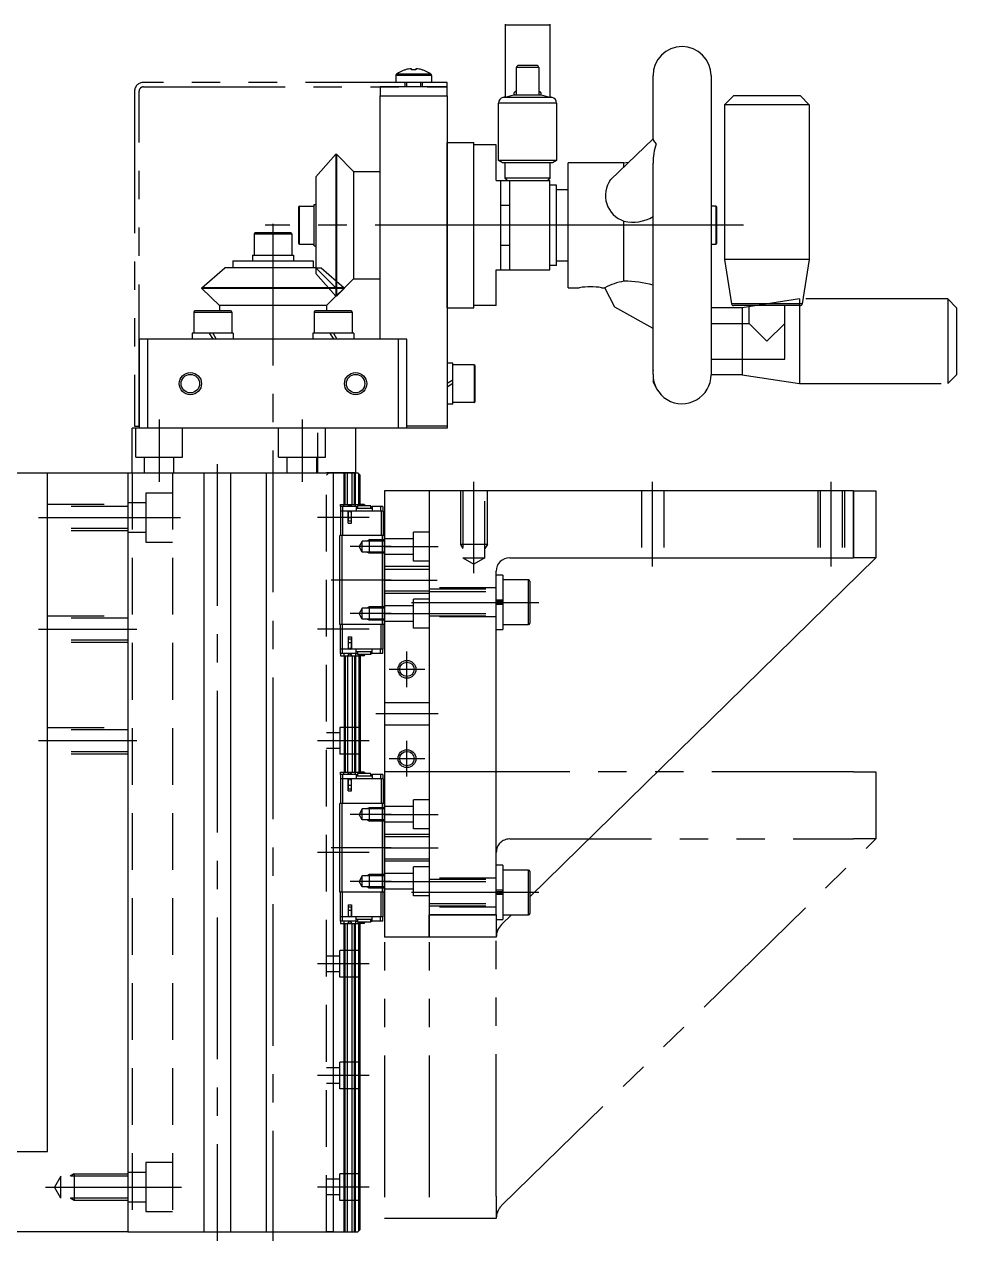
# Model space of a CAD drawing. Extents: x -165 to 344, y -413 to 75.
# Drawn here: x -55.7 to 153.1, y -397.5 to -125 of the extents above; entities that cross this region are included whole.
import ezdxf

# ---------------------------------------------------------------- set-up
doc = ezdxf.new("R2010")
doc.units = 0
for name, pattern in [('CENTER', [50.8, 31.75, -6.35, 6.35, -6.35]), ('DASHED', [19.05, 12.7, -6.35]), ('PHANTOM', [63.5, 31.75, -6.35, 6.35, -6.35, 6.35, -6.35])]:
    doc.linetypes.add(name, pattern=pattern)
doc.layers.get('0').update_dxf_attribs({"linetype": 'CONTINUOUS'})
doc.layers.add('CENTER', color=1, linetype='CENTER')
doc.layers.add('SCALE', color=7, linetype='CONTINUOUS')

msp = doc.modelspace()

# ---------------------------------------------------------------- linework, layer by layer
at = {"color": 7, "linetype": 'CONTINUOUS'}
for p, q in [((52, -125), (52, -125.12)), ((52, -125.12), (52, -141.38)), ((52, -125.12), (62, -125.12)), ((62, -125), (62, -125.12)), ((62, -125.12), (62, -141.38)), ((31.5, -136.16), (27.65, -136.16)), ((29.51, -135.21), (29.52, -135.23)), ((30.98, -134.98), (30.63, -134.98)), ((30.98, -135.23), (30.98, -134.98)), ((35.35, -136.16), (31.5, -136.16)), ((32.01, -134.98), (32.01, -135.23)), ((32.37, -134.98), (32.01, -134.98)), ((33.48, -135.23), (33.49, -135.21)), ((59.5, -134.7), (54.5, -134.7)), ((59, -134.2), (55, -134.2)), ((27.5, -136.45), (27.5, -138)), ((31.5, -136.45), (27.5, -136.45)), ((31.5, -138), (27.5, -138)), ((29.5, -138.2), (29.5, -139)), ((35.5, -136.45), (31.5, -136.45)), ((35.5, -138), (31.5, -138)), ((33.5, -139), (33.5, -138.2)), ((35.5, -136.45), (35.5, -138)), ((85.1, -150.62), (85.1, -136.5)), ((98.1, -136.5), (98.1, -203.5)), ((24, -139), (24, -141)), ((39, -139), (24, -139)), ((24, -195.5), (24, -141)), ((24, -141), (39, -141)), ((39, -141), (39, -139)), ((39, -141), (39, -215.5)), ((62.53, -141.38), (51.47, -141.38)), ((59.84, -140.88), (54.16, -140.88)), ((101.1, -143), (103.1, -141)), ((118.1, -141), (103.1, -141)), ((120.1, -143), (118.1, -141)), ((63.5, -142.64), (50.5, -142.64)), ((120.1, -143), (101.1, -143)), ((101.1, -143), (101.1, -177.67)), ((120.1, -143), (120.1, -177.67)), ((39, -188.5), (39, -151.5)), ((45, -188.5), (45, -151.5)), ((50, -152), (45, -152)), ((50, -160), (50, -152)), ((75.57, -159.81), (85.1, -150.62)), ((9.56, -159.18), (14.07, -154.07)), ((14.07, -154.07), (14.21, -154.07)), ((14.07, -154.07), (14.07, -170)), ((14.21, -154.07), (18, -158)), ((14.21, -154.07), (14.21, -170)), ((18, -158), (24, -158)), ((18, -158), (18, -170)), ((63.5, -155.5), (50.5, -155.5)), ((62.63, -156), (51.37, -156)), ((66.1, -184), (66.1, -156)), ((78.6, -156), (66.1, -156)), ((78.6, -156), (79.61, -155.91)), ((78.6, -156.89), (78.6, -156)), ((85.1, -203.36), (85.1, -156.11)), ((9.56, -159.18), (9.56, -170)), ((51, -180), (51, -160)), ((62, -159.5), (52, -159.5)), ((53, -180), (53, -160)), ((62, -180), (62, -160)), ((63.5, -161), (62, -161)), ((62, -179), (62, -161)), ((63.5, -179), (63.5, -161)), ((63.5, -162), (66.1, -162)), ((5.7, -166), (5.7, -174)), ((5.95, -174.25), (5.95, -165.75)), ((5.95, -165.75), (9.2, -165.75)), ((9.2, -165.4), (9.56, -165.4)), ((9.2, -174.6), (9.2, -165.4)), ((99.15, -165.75), (98.1, -165.75)), ((99.15, -165.75), (99.15, -174.25)), ((99.4, -174), (99.4, -166)), ((9.56, -170), (9.56, -179.56)), ((14.07, -170), (14.07, -185.92)), ((14.21, -170), (14.21, -185.92)), ((18, -170), (18, -182)), ((78.6, -182.56), (78.6, -169.07)), ((-4.25, -171.95), (-4.25, -176.7)), ((-4.25, -171.95), (1.59, -171.95)), ((1.5, -171.7), (-4, -171.7)), ((4, -171.7), (1.5, -171.7)), ((1.59, -171.95), (4.25, -171.95)), ((4.25, -171.95), (4.25, -176.7)), ((5.95, -174.25), (9.2, -174.25)), ((98.1, -174.25), (99.15, -174.25)), ((-4.6, -176.7), (-4.6, -178)), ((-4.6, -176.7), (4.6, -176.7)), ((4.6, -176.7), (4.6, -178)), ((9.2, -174.6), (9.56, -174.6)), ((-15.92, -184.07), (-10.82, -179.56)), ((9.56, -179.56), (-10.82, -179.56)), ((-9, -178), (-9, -179.56)), ((-9, -178), (9, -178)), ((9, -178), (9, -179.56)), ((9.56, -179.56), (14.07, -184.07)), ((63.5, -179), (62, -179)), ((63.5, -178), (66.1, -178)), ((101.1, -177.67), (102.67, -187.58)), ((120.1, -177.67), (101.1, -177.67)), ((120.1, -177.67), (118.53, -187.58)), ((18, -182), (12, -188)), ((18, -182), (24, -182)), ((50, -188), (50, -180)), ((-15.92, -184.21), (-15.92, -184.07)), ((15.92, -184.07), (-15.92, -184.07)), ((-12, -188), (-15.92, -184.21)), ((15.92, -184.21), (-15.92, -184.21)), ((15.92, -184.21), (14.21, -185.92)), ((15.92, -184.07), (15.92, -184.21)), ((66.1, -184), (68.6, -184)), ((73.6, -184), (74.3, -184)), ((76.53, -188.33), (74.3, -184)), ((-12, -188), (-12, -189.2)), ((12, -188), (-12, -188)), ((12, -188), (12, -189.2)), ((14.21, -185.92), (14.07, -185.92)), ((50, -188), (45, -188)), ((118.53, -187.58), (102.67, -187.58)), ((118.04, -188), (103.16, -188)), ((106.6, -192), (106.6, -188)), ((114.6, -200), (114.6, -188)), ((-17.75, -189.45), (-17.75, -194.2)), ((-17.75, -189.45), (-9.25, -189.45)), ((-9.5, -189.2), (-17.5, -189.2)), ((-9.25, -189.45), (-9.25, -194.2)), ((9.25, -189.45), (17.75, -189.45)), ((9.25, -189.45), (9.25, -194.2)), ((17.5, -189.2), (9.5, -189.2)), ((17.75, -189.45), (17.75, -194.2)), ((85.1, -193.17), (76.53, -188.33)), ((98.1, -188.5), (98.1, -203.5)), ((98.1, -192), (106.6, -192)), ((110.6, -196), (106.6, -192)), ((114.6, -192), (110.6, -196)), ((-28, -195.5), (-30, -195.5)), ((-30, -195.5), (-30, -215.5)), ((-28, -215.5), (-28, -195.5)), ((28, -195.5), (-28, -195.5)), ((-18.1, -194.2), (-18.1, -195.5)), ((-8.91, -194.2), (-18.1, -194.2)), ((-14.31, -194.2), (-13.5, -195.5)), ((-13.5, -194.2), (-12.69, -195.5)), ((-8.91, -194.2), (-8.91, -195.5)), ((8.9, -194.2), (8.9, -195.5)), ((18.09, -194.2), (8.9, -194.2)), ((12.71, -194.2), (13.52, -195.5)), ((13.52, -194.2), (14.33, -195.5)), ((18.09, -194.2), (18.09, -195.5)), ((30, -195.5), (24, -195.5)), ((28, -195.5), (28, -215.5)), ((30, -215), (30, -195.5)), ((40.3, -200.9), (39, -200.9)), ((40.3, -210.1), (40.3, -200.9)), ((45.05, -201.25), (40.3, -201.25)), ((45.05, -201.25), (45.05, -205.5)), ((45.3, -205.5), (45.3, -201.5)), ((98.1, -200), (114.6, -200)), ((85.15, -202.46), (85.1, -202.52)), ((85.1, -203.36), (85.15, -202.46)), ((85.1, -203.36), (85.1, -205.07)), ((40.3, -204.69), (39, -205.5)), ((40.3, -205.5), (39, -206.31)), ((45.05, -205.5), (45.05, -209.75)), ((45.3, -209.5), (45.3, -205.5)), ((85.82, -206.46), (85.1, -205.07)), ((45.05, -209.75), (40.3, -209.75)), ((40.3, -210.1), (39, -210.1)), ((30, -215.5), (30, -215)), ((39, -215), (30, -215)), ((39, -215.5), (-31.5, -215.5)), ((-31.5, -225.5), (-31.5, -215.5)), ((39, -215.5), (-31.5, -215.5)), ((39, -215.5), (-31.5, -215.5)), ((18.5, -215.5), (18.5, -225.5)), ((-63.52, -225.5), (-50.5, -225.5)), ((-63.52, -225.5), (-32.5, -225.5)), ((-50.5, -377.5), (-50.5, -225.5)), ((-50.5, -225.5), (-32.5, -225.5)), ((-32.5, -225.5), (-32.5, -395.5)), ((-32.5, -225.5), (-32.5, -395.5)), ((-32.5, -225.5), (-15.8, -225.5)), ((-32.5, -225.5), (19, -225.5)), ((-31.5, -225.5), (18.5, -225.5)), ((-31.5, -225.5), (18.5, -225.5)), ((-15.5, -225.5), (-15.5, -395.5)), ((-9.5, -225.5), (-9.5, -395.5)), ((-9.2, -225.5), (-2.5, -225.5)), ((-1.5, -225.5), (-1.5, -395.5)), ((12.5, -225.5), (12, -225.5)), ((12, -225.5), (12.49, -225.5)), ((12.49, -225.5), (15.95, -225.5)), ((15.95, -225.5), (12.5, -225.5)), ((13.5, -225.5), (13.5, -395.5)), ((15.94, -232.55), (15.94, -225.5)), ((18.55, -225.5), (15.95, -225.5)), ((15.95, -225.5), (18.5, -225.5)), ((16.15, -232.55), (16.15, -225.5)), ((16.7, -232.55), (16.7, -225.5)), ((17.7, -232.55), (17.7, -225.5)), ((18.25, -232.55), (18.25, -225.5)), ((18.46, -232.55), (18.46, -225.5)), ((18.5, -225.5), (18.55, -225.5)), ((19.5, -226), (19, -225.5)), ((19.2, -232.55), (19.2, -225.7)), ((19.5, -232.55), (19.5, -226)), ((25, -229.5), (25, -329.5)), ((35, -229.5), (25, -229.5)), ((35, -229.5), (35, -329.5)), ((35, -229.5), (35, -324.5)), ((130, -229.5), (35, -229.5)), ((130, -244.5), (130, -229.5)), ((130, -229.5), (130, -244.5)), ((130, -229.5), (135, -229.5)), ((135, -229.5), (135, -244.5)), ((15.1, -232.55), (15.89, -232.55)), ((15.1, -233.05), (15.1, -232.55)), ((15.1, -233.05), (15.1, -234.05)), ((15.6, -233.05), (15.1, -233.05)), ((15.1, -234.05), (15.1, -239.55)), ((15.6, -234.05), (15.1, -234.05)), ((18.6, -233.05), (15.6, -233.05)), ((15.6, -233.05), (15.6, -234.05)), ((15.6, -234.05), (15.6, -239.55)), ((16.8, -234.05), (15.6, -234.05)), ((15.89, -233.05), (15.89, -232.55)), ((15.89, -232.55), (16.76, -232.55)), ((17.02, -233.05), (16.76, -232.55)), ((16.76, -232.55), (16.85, -232.55)), ((17.6, -234.05), (16.8, -234.05)), ((16.8, -236.75), (16.8, -234.05)), ((16.85, -232.55), (17.55, -232.55)), ((17.11, -233.05), (16.85, -232.55)), ((17.11, -233.05), (17.11, -233.05)), ((17.29, -233.05), (17.55, -232.55)), ((17.38, -233.05), (17.64, -232.55)), ((17.55, -232.55), (17.64, -232.55)), ((24.2, -234.05), (17.6, -234.05)), ((17.6, -236.75), (17.6, -234.05)), ((17.64, -232.55), (18.51, -232.55)), ((18.51, -232.55), (19.13, -232.55)), ((18.51, -233.05), (18.51, -232.55)), ((18.6, -233.05), (18.6, -234.05)), ((18.6, -233.05), (18.9, -233.05)), ((22.2, -233.45), (18.6, -233.45)), ((18.9, -232.85), (18.9, -233.45)), ((21.9, -232.85), (18.9, -232.85)), ((19.13, -232.55), (19.13, -232.85)), ((20.43, -232.55), (19.13, -232.55)), ((20.43, -232.55), (20.61, -232.85)), ((21.9, -233.45), (21.9, -232.85)), ((21.9, -233.05), (22.2, -233.05)), ((24.1, -233.05), (22.2, -233.05)), ((22.2, -233.05), (22.2, -234.05)), ((24.1, -233.05), (24.1, -234.05)), ((24.6, -233.05), (24.1, -233.05)), ((24.2, -234.05), (24.2, -239.55)), ((24.7, -234.05), (24.2, -234.05)), ((24.6, -233.05), (24.6, -234.05)), ((24.7, -234.05), (24.7, -239.55)), ((16.8, -234.85), (16.85, -234.85)), ((16.8, -235.31), (16.85, -235.31)), ((16.8, -236.75), (17.6, -236.75)), ((16.85, -234.4), (16.85, -235.45)), ((16.85, -235.45), (17.2, -235.45)), ((16.85, -235.45), (16.85, -236.25)), ((16.85, -236.25), (17.2, -236.25)), ((17.2, -235.45), (17.55, -235.45)), ((17.2, -236.25), (17.55, -236.25)), ((17.55, -235.45), (17.55, -234.4)), ((17.55, -234.85), (17.6, -234.85)), ((17.55, -235.31), (17.6, -235.31)), ((17.55, -236.25), (17.55, -235.45)), ((15, -259.45), (15, -239.55)), ((15.5, -239.55), (15, -239.55)), ((15.5, -259.45), (15.5, -239.55)), ((24.5, -239.55), (15.5, -239.55)), ((24.5, -259.45), (24.5, -239.55)), ((25, -239.55), (24.5, -239.55)), ((25, -259.45), (25, -239.55)), ((53, -244.5), (130, -244.5)), ((57.5, -320.47), (135, -244.5)), ((135, -244.5), (130, -244.5)), ((50, -324.5), (50, -247.5)), ((51.5, -248.38), (50, -248.38)), ((51.5, -248.38), (51.5, -254.01)), ((57.2, -249.48), (51.5, -249.48)), ((57.2, -254.03), (57.2, -249.48)), ((57.5, -249.78), (57.5, -254.06)), ((51.5, -254.01), (50, -254.01)), ((50, -254.24), (51.4, -254.24)), ((50, -254.72), (51.4, -254.72)), ((51.5, -254.96), (50, -254.96)), ((51.25, -254.72), (51.25, -254.24)), ((51.5, -254.09), (51.5, -254.01)), ((51.5, -254.03), (51.5, -254.96)), ((51.5, -254.88), (51.5, -254.96)), ((51.5, -254.96), (51.5, -260.58)), ((57.2, -259.48), (57.2, -254.03)), ((57.5, -254.06), (57.5, -259.18)), ((15.5, -259.45), (15, -259.45)), ((15.1, -264.95), (15.1, -259.45)), ((24.5, -259.45), (15.5, -259.45)), ((15.6, -264.95), (15.6, -259.45)), ((24.2, -264.95), (24.2, -259.45)), ((25, -259.45), (24.5, -259.45)), ((24.7, -264.95), (24.7, -259.45)), ((50, -260.58), (51.5, -260.58)), ((51.5, -259.48), (57.2, -259.48)), ((16.8, -262.25), (17.6, -262.25)), ((16.8, -262.25), (16.8, -264.95)), ((16.8, -263.69), (16.85, -263.69)), ((16.8, -264.15), (16.85, -264.15)), ((16.85, -262.75), (16.85, -263.55)), ((17.2, -262.75), (16.85, -262.75)), ((17.2, -263.55), (16.85, -263.55)), ((16.85, -263.55), (16.85, -264.6)), ((17.55, -262.75), (17.2, -262.75)), ((17.55, -263.55), (17.2, -263.55)), ((17.55, -263.55), (17.55, -262.75)), ((17.55, -264.6), (17.55, -263.55)), ((17.55, -263.69), (17.6, -263.69)), ((17.55, -264.15), (17.6, -264.15)), ((17.6, -262.25), (17.6, -264.95)), ((15.1, -265.95), (15.1, -264.95)), ((15.6, -264.95), (15.1, -264.95)), ((15.1, -265.95), (15.1, -266.45)), ((15.6, -265.95), (15.1, -265.95)), ((15.1, -266.45), (15.89, -266.45)), ((15.6, -265.95), (15.6, -264.95)), ((16.8, -264.95), (15.6, -264.95)), ((18.6, -265.95), (15.6, -265.95)), ((15.89, -265.95), (15.89, -266.45)), ((15.89, -266.45), (16.76, -266.45)), ((15.94, -266.45), (15.94, -292.55)), ((16.15, -266.45), (16.15, -292.55)), ((16.7, -266.45), (16.7, -292.55)), ((17.02, -265.95), (16.76, -266.45)), ((16.76, -266.45), (16.85, -266.45)), ((17.6, -264.95), (16.8, -264.95)), ((17.11, -265.95), (16.85, -266.45)), ((16.85, -266.45), (17.55, -266.45)), ((17.11, -265.95), (17.11, -265.95)), ((17.29, -265.95), (17.55, -266.45)), ((17.38, -265.95), (17.64, -266.45)), ((17.55, -266.45), (17.64, -266.45)), ((24.2, -264.95), (17.6, -264.95)), ((17.64, -266.45), (18.51, -266.45)), ((17.7, -266.45), (17.7, -292.55)), ((18.25, -266.45), (18.25, -292.55)), ((18.46, -266.45), (18.46, -292.55)), ((18.51, -265.95), (18.51, -266.45)), ((18.51, -266.45), (19.13, -266.45)), ((18.6, -265.95), (18.6, -264.95)), ((22.2, -265.55), (18.6, -265.55)), ((18.6, -265.95), (18.9, -265.95)), ((18.9, -265.55), (18.9, -266.15)), ((21.9, -266.15), (18.9, -266.15)), ((19.13, -266.45), (19.13, -266.15)), ((20.43, -266.45), (19.13, -266.45)), ((19.2, -266.45), (19.2, -292.55)), ((19.5, -266.45), (19.5, -292.55)), ((20.43, -266.45), (20.61, -266.15)), ((21.9, -266.15), (21.9, -265.55)), ((21.9, -265.95), (22.2, -265.95)), ((22.2, -265.95), (22.2, -264.95)), ((24.1, -265.95), (22.2, -265.95)), ((24.1, -265.95), (24.1, -264.95)), ((24.6, -265.95), (24.1, -265.95)), ((24.7, -264.95), (24.2, -264.95)), ((24.6, -265.95), (24.6, -264.95)), ((15.1, -292.55), (15.89, -292.55)), ((15.1, -293.05), (15.1, -292.55)), ((15.1, -293.05), (15.1, -294.05)), ((15.6, -293.05), (15.1, -293.05)), ((15.1, -294.05), (15.1, -299.55)), ((15.6, -294.05), (15.1, -294.05)), ((18.6, -293.05), (15.6, -293.05)), ((15.6, -293.05), (15.6, -294.05)), ((15.6, -294.05), (15.6, -299.55)), ((16.8, -294.05), (15.6, -294.05)), ((15.89, -292.55), (16.76, -292.55)), ((15.89, -293.05), (15.89, -292.55)), ((17.02, -293.05), (16.76, -292.55)), ((16.76, -292.55), (16.85, -292.55)), ((16.8, -296.75), (16.8, -294.05)), ((17.6, -294.05), (16.8, -294.05)), ((16.85, -292.55), (17.55, -292.55)), ((17.11, -293.05), (16.85, -292.55)), ((17.11, -293.05), (17.11, -293.05)), ((17.29, -293.05), (17.55, -292.55)), ((17.38, -293.05), (17.64, -292.55)), ((17.55, -292.55), (17.64, -292.55)), ((17.6, -296.75), (17.6, -294.05)), ((24.2, -294.05), (17.6, -294.05)), ((17.64, -292.55), (18.51, -292.55)), ((18.51, -292.55), (19.13, -292.55)), ((18.51, -293.05), (18.51, -292.55)), ((18.6, -293.05), (18.6, -294.05)), ((18.6, -293.05), (18.9, -293.05)), ((22.2, -293.45), (18.6, -293.45)), ((18.9, -292.85), (18.9, -293.45)), ((21.9, -292.85), (18.9, -292.85)), ((19.13, -292.55), (19.13, -292.85)), ((20.43, -292.55), (19.13, -292.55)), ((20.43, -292.55), (20.61, -292.85)), ((21.9, -293.45), (21.9, -292.85)), ((21.9, -293.05), (22.2, -293.05)), ((24.1, -293.05), (22.2, -293.05)), ((22.2, -293.05), (22.2, -294.05)), ((24.1, -293.05), (24.1, -294.05)), ((24.6, -293.05), (24.1, -293.05)), ((24.2, -294.05), (24.2, -299.55)), ((24.7, -294.05), (24.2, -294.05)), ((24.6, -293.05), (24.6, -294.05)), ((24.7, -294.05), (24.7, -299.55)), ((16.8, -294.85), (16.85, -294.85)), ((16.8, -295.31), (16.85, -295.31)), ((16.8, -296.75), (17.6, -296.75)), ((16.85, -294.4), (16.85, -295.45)), ((16.85, -295.45), (17.2, -295.45)), ((16.85, -295.45), (16.85, -296.25)), ((16.85, -296.25), (17.2, -296.25)), ((17.2, -295.45), (17.55, -295.45)), ((17.2, -296.25), (17.55, -296.25)), ((17.55, -295.45), (17.55, -294.4)), ((17.55, -294.85), (17.6, -294.85)), ((17.55, -295.31), (17.6, -295.31)), ((17.55, -296.25), (17.55, -295.45)), ((15, -319.45), (15, -299.55)), ((15.5, -299.55), (15, -299.55)), ((15.5, -319.45), (15.5, -299.55)), ((24.5, -299.55), (15.5, -299.55)), ((24.5, -319.45), (24.5, -299.55)), ((25, -299.55), (24.5, -299.55)), ((25, -319.45), (25, -299.55)), ((51.5, -313.38), (50, -313.38)), ((51.5, -313.38), (51.5, -319.01)), ((57.2, -314.48), (51.5, -314.48)), ((57.2, -319.03), (57.2, -314.48)), ((57.5, -314.78), (57.5, -319.06)), ((15.5, -319.45), (15, -319.45)), ((15.1, -324.95), (15.1, -319.45)), ((24.5, -319.45), (15.5, -319.45)), ((15.6, -324.95), (15.6, -319.45)), ((24.2, -324.95), (24.2, -319.45)), ((25, -319.45), (24.5, -319.45)), ((24.7, -324.95), (24.7, -319.45)), ((51.5, -319.01), (50, -319.01)), ((50, -319.24), (51.4, -319.24)), ((50, -319.72), (51.4, -319.72)), ((51.5, -319.96), (50, -319.96)), ((51.25, -319.72), (51.25, -319.24)), ((51.5, -319.09), (51.5, -319.01)), ((51.5, -319.03), (51.5, -319.96)), ((51.5, -319.88), (51.5, -319.96)), ((51.5, -319.96), (51.5, -325.58)), ((57.2, -324.48), (57.2, -319.03)), ((57.5, -319.06), (57.5, -324.18)), ((16.8, -322.25), (17.6, -322.25)), ((16.8, -322.25), (16.8, -324.95)), ((16.8, -323.69), (16.85, -323.69)), ((16.8, -324.15), (16.85, -324.15)), ((17.2, -322.75), (16.85, -322.75)), ((16.85, -322.75), (16.85, -323.55)), ((17.2, -323.55), (16.85, -323.55)), ((16.85, -323.55), (16.85, -324.6)), ((17.55, -322.75), (17.2, -322.75)), ((17.55, -323.55), (17.2, -323.55)), ((17.55, -323.55), (17.55, -322.75)), ((17.55, -324.6), (17.55, -323.55)), ((17.55, -323.69), (17.6, -323.69)), ((17.55, -324.15), (17.6, -324.15)), ((17.6, -322.25), (17.6, -324.95)), ((15.6, -324.95), (15.1, -324.95)), ((15.1, -325.95), (15.1, -324.95)), ((15.6, -325.95), (15.1, -325.95)), ((15.1, -325.95), (15.1, -326.45)), ((15.1, -326.45), (15.89, -326.45)), ((16.8, -324.95), (15.6, -324.95)), ((15.6, -325.95), (15.6, -324.95)), ((18.6, -325.95), (15.6, -325.95)), ((15.89, -325.95), (15.89, -326.45)), ((15.89, -326.45), (16.76, -326.45)), ((15.94, -395.5), (15.94, -326.45)), ((16.15, -395.5), (16.15, -326.45)), ((16.7, -395.5), (16.7, -326.45)), ((17.02, -325.95), (16.76, -326.45)), ((16.76, -326.45), (16.85, -326.45)), ((17.6, -324.95), (16.8, -324.95)), ((17.11, -325.95), (16.85, -326.45)), ((16.85, -326.45), (17.55, -326.45)), ((17.11, -325.95), (17.11, -325.95)), ((17.29, -325.95), (17.55, -326.45)), ((17.38, -325.95), (17.64, -326.45)), ((17.55, -326.45), (17.64, -326.45)), ((24.2, -324.95), (17.6, -324.95)), ((17.64, -326.45), (18.51, -326.45)), ((17.7, -395.5), (17.7, -326.45)), ((18.25, -395.5), (18.25, -326.45)), ((18.46, -395.5), (18.46, -326.45)), ((18.51, -325.95), (18.51, -326.45)), ((18.51, -326.45), (19.13, -326.45)), ((18.6, -325.95), (18.6, -324.95)), ((22.2, -325.55), (18.6, -325.55)), ((18.6, -325.95), (18.9, -325.95)), ((18.9, -325.55), (18.9, -326.15)), ((21.9, -326.15), (18.9, -326.15)), ((19.13, -326.45), (19.13, -326.15)), ((20.43, -326.45), (19.13, -326.45)), ((19.2, -395.3), (19.2, -326.45)), ((19.5, -395), (19.5, -326.45)), ((20.43, -326.45), (20.61, -326.15)), ((21.9, -326.15), (21.9, -325.55)), ((21.9, -325.95), (22.2, -325.95)), ((22.2, -325.95), (22.2, -324.95)), ((24.1, -325.95), (22.2, -325.95)), ((24.1, -325.95), (24.1, -324.95)), ((24.6, -325.95), (24.1, -325.95)), ((24.7, -324.95), (24.2, -324.95)), ((24.6, -325.95), (24.6, -324.95)), ((35, -329.5), (35, -324.5)), ((35, -324.5), (50, -324.5)), ((50, -324.5), (35, -324.5)), ((50, -324.5), (50, -329.5)), ((50, -325.58), (51.5, -325.58)), ((51.2, -326.64), (53.4, -324.48)), ((51.5, -324.48), (57.2, -324.48)), ((35, -329.5), (25, -329.5)), ((50, -329.5), (35, -329.5)), ((-147.5, -377.5), (-50.5, -377.5)), ((19.5, -395), (19, -395.5)), ((-32.5, -395.5), (-147.5, -395.5)), ((-32.5, -395.5), (19, -395.5))]:
    msp.add_line(p, q, dxfattribs=at)
at = {"color": 3, "linetype": 'PHANTOM'}
for p, q in [((39, -138), (-29, -138)), ((39, -139), (39, -138)), ((39, -139), (39, -138)), ((-31, -140), (-31, -215)), ((-30, -215), (-30, -140)), ((-29, -139), (39, -139)), ((117.89, -186.5), (105.1, -188.5)), ((151.1, -186.5), (117.89, -186.5)), ((117.89, -186.5), (117.89, -205.5)), ((151.1, -186.5), (153.1, -188.5)), ((151.1, -186.5), (151.1, -205.5)), ((105.1, -188.5), (98.1, -188.5)), ((105.1, -188.5), (105.1, -203.5)), ((153.1, -188.5), (153.1, -203.5)), ((105.1, -203.5), (98.1, -203.5)), ((105.1, -203.5), (117.89, -205.5)), ((153.1, -203.5), (151.1, -205.5)), ((117.89, -205.5), (151.1, -205.5)), ((-31, -215), (-30, -215)), ((25, -292.5), (25, -392.5)), ((35, -292.5), (25, -292.5)), ((35, -292.5), (35, -387.5)), ((35, -292.5), (35, -392.5)), ((130, -292.5), (35, -292.5)), ((130, -292.5), (135, -292.5)), ((135, -292.5), (135, -307.5)), ((51.2, -389.64), (135, -307.5)), ((53, -307.5), (130, -307.5)), ((135, -307.5), (130, -307.5)), ((50, -387.5), (50, -310.5)), ((50, -387.5), (50, -392.5)), ((35, -392.5), (25, -392.5)), ((50, -392.5), (35, -392.5))]:
    msp.add_line(p, q, dxfattribs=at)
at = {"color": 3, "linetype": 'CONTINUOUS'}
for p, q in [((29.88, -138), (29.88, -139)), ((33.12, -139), (33.12, -138))]:
    msp.add_line(p, q, dxfattribs=at)
at = {"color": 7}
msp.add_line((52.5, -160), (61.5, -160), dxfattribs=at)
at = {"color": 3, "linetype": 'DASHED'}
for p, q in [((9.56, -179.56), (9.56, -180.82)), ((9.56, -179.56), (10.82, -179.56)), ((10.82, -179.56), (15.92, -184.07)), ((9.56, -180.82), (14.07, -185.92)), ((-30.75, -222), (-30.75, -215.5)), ((-20.25, -222), (-20.25, -215.5)), ((1.25, -222), (1.25, -215.5)), ((10, -216.5), (10, -225.5)), ((11.75, -222), (11.75, -215.5)), ((-30.75, -222), (-20.25, -222)), ((-28.8, -225.5), (-28.8, -222)), ((-22.2, -225.5), (-22.2, -222)), ((1.25, -222), (11.75, -222)), ((3.2, -225.5), (3.2, -222)), ((9.8, -225.5), (9.8, -222)), ((-31.5, -225.5), (-31.5, -395.5)), ((-22.5, -225.5), (-22.5, -395.5)), ((12, -395.5), (12, -225.5)), ((12.5, -225.5), (12, -226)), ((13.5, -225.5), (12.5, -225.5)), ((-28.5, -230), (-28.5, -238.8)), ((-22.5, -230), (-28.5, -230)), ((42, -229.5), (42, -241.5)), ((42.54, -229.5), (42.54, -244.5)), ((47.46, -244.5), (47.46, -229.5)), ((48, -241.5), (48, -229.5)), ((82.5, -229.5), (82.5, -244.5)), ((87.5, -229.5), (87.5, -244.5)), ((122, -229.5), (122, -244.5)), ((122.54, -229.5), (122.54, -244.5)), ((127.46, -229.5), (127.46, -244.5)), ((128, -229.5), (128, -244.5)), ((-50.5, -232.5), (-32.5, -232.5)), ((-32.5, -233.04), (-50.5, -233.04)), ((-28.5, -232.2), (-32.5, -232.2)), ((-32.5, -237.96), (-50.5, -237.96)), ((-32.5, -238.5), (-50.5, -238.5)), ((-32.5, -238.8), (-28.5, -238.8)), ((-28.5, -238.8), (-28.5, -241)), ((31.5, -245.25), (31.5, -238.75)), ((35, -238.75), (31.5, -238.75)), ((-28.5, -241), (-22.5, -241)), ((20, -240.77), (19.29, -242)), ((20, -243.23), (19.29, -242)), ((20, -243.23), (20, -240.77)), ((25, -240.77), (20, -240.77)), ((21.5, -240.5), (21.03, -240.77)), ((21.5, -240.5), (21.5, -243.5)), ((25, -240.5), (21.5, -240.5)), ((31.5, -240.25), (25, -240.25)), ((48, -241.5), (42, -241.5)), ((42, -241.5), (42.54, -242.44)), ((48, -241.5), (47.46, -242.44)), ((25, -243.23), (20, -243.23)), ((21.5, -243.5), (21.03, -243.23)), ((25, -243.5), (21.5, -243.5)), ((31.5, -243.75), (25, -243.75)), ((35, -245.25), (31.5, -245.25)), ((42.54, -244.5), (45, -245.92)), ((42.54, -244.5), (47.46, -244.5)), ((47.46, -244.5), (45, -245.92)), ((35, -246.5), (25, -246.5)), ((25, -247.04), (35, -247.04)), ((35, -251.96), (25, -251.96)), ((35, -252.5), (25, -252.5)), ((50, -251.25), (35, -251.25)), ((35, -251.5), (50, -251.5)), ((35, -252.04), (50, -252.04)), ((20, -255.77), (19.29, -257)), ((25, -255.77), (20, -255.77)), ((20, -258.23), (20, -255.77)), ((21.5, -255.5), (21.03, -255.77)), ((25, -255.5), (21.5, -255.5)), ((21.5, -255.5), (21.5, -258.5)), ((31.5, -255.25), (25, -255.25)), ((35, -253.75), (31.5, -253.75)), ((31.5, -260.25), (31.5, -253.75)), ((-50.5, -257.5), (-32.5, -257.5)), ((-32.5, -258.04), (-50.5, -258.04)), ((20, -258.23), (19.29, -257)), ((25, -258.23), (20, -258.23)), ((21.5, -258.5), (21.03, -258.23)), ((25, -258.5), (21.5, -258.5)), ((31.5, -258.75), (25, -258.75)), ((35, -256.96), (50, -256.96)), ((35, -257.5), (50, -257.5)), ((50, -257.75), (35, -257.75)), ((35, -260.25), (31.5, -260.25)), ((-32.5, -262.96), (-50.5, -262.96)), ((-32.5, -263.5), (-50.5, -263.5)), ((35, -277), (25, -277)), ((-50.5, -282.5), (-32.5, -282.5)), ((-32.5, -283.04), (-50.5, -283.04)), ((19.5, -282.5), (15, -282.5)), ((15, -282.5), (15, -288.5)), ((35, -282), (25, -282)), ((15, -283.75), (12, -283.75)), ((-32.5, -287.96), (-50.5, -287.96)), ((-32.5, -288.5), (-50.5, -288.5)), ((15, -287.25), (12, -287.25)), ((19.5, -288.5), (15, -288.5)), ((35, -298.75), (31.5, -298.75)), ((31.5, -305.25), (31.5, -298.75)), ((20, -300.77), (19.29, -302)), ((20, -303.23), (19.29, -302)), ((25, -300.77), (20, -300.77)), ((20, -303.23), (20, -300.77)), ((21.5, -300.5), (21.03, -300.77)), ((25, -300.5), (21.5, -300.5)), ((21.5, -300.5), (21.5, -303.5)), ((31.5, -300.25), (25, -300.25)), ((25, -303.23), (20, -303.23)), ((21.5, -303.5), (21.03, -303.23)), ((25, -303.5), (21.5, -303.5)), ((31.5, -303.75), (25, -303.75)), ((35, -306.5), (25, -306.5)), ((35, -307.04), (25, -307.04)), ((35, -305.25), (31.5, -305.25)), ((25, -311.96), (35, -311.96)), ((35, -312.5), (25, -312.5)), ((20, -315.77), (19.29, -317)), ((20, -318.23), (20, -315.77)), ((25, -315.77), (20, -315.77)), ((21.5, -315.5), (21.03, -315.77)), ((21.5, -315.5), (21.5, -318.5)), ((25, -315.5), (21.5, -315.5)), ((31.5, -315.25), (25, -315.25)), ((31.5, -320.25), (31.5, -313.75)), ((35, -313.75), (31.5, -313.75)), ((20, -318.23), (19.29, -317)), ((25, -318.23), (20, -318.23)), ((21.5, -318.5), (21.03, -318.23)), ((25, -318.5), (21.5, -318.5)), ((31.5, -318.75), (25, -318.75)), ((50, -316.25), (35, -316.25)), ((35, -316.5), (50, -316.5)), ((35, -317.04), (50, -317.04)), ((35, -320.25), (31.5, -320.25)), ((35, -321.96), (50, -321.96)), ((35, -322.5), (50, -322.5)), ((50, -322.75), (35, -322.75)), ((15, -333.75), (12, -333.75)), ((15, -338.5), (15, -332.5)), ((19.5, -332.5), (15, -332.5)), ((15, -337.25), (12, -337.25)), ((19.5, -338.5), (15, -338.5)), ((15, -358.75), (12, -358.75)), ((15, -363.5), (15, -357.5)), ((19.5, -357.5), (15, -357.5)), ((15, -362.25), (12, -362.25)), ((19.5, -363.5), (15, -363.5)), ((-22.5, -380), (-28.5, -380)), ((-28.5, -380), (-28.5, -388.8)), ((-47.5, -383.04), (-48.92, -385.5)), ((-32.5, -383.04), (-47.5, -383.04)), ((-47.5, -387.96), (-47.5, -383.04)), ((-44.5, -382.5), (-45.44, -383.04)), ((-44.5, -382.5), (-32.5, -382.5)), ((-44.5, -382.5), (-44.5, -388.5)), ((-28.5, -382.2), (-32.5, -382.2)), ((15, -383.75), (12, -383.75)), ((19.5, -382.5), (15, -382.5)), ((15, -388.5), (15, -382.5)), ((-47.5, -387.96), (-48.92, -385.5)), ((-32.5, -387.96), (-47.5, -387.96)), ((-44.5, -388.5), (-45.44, -387.96)), ((-32.5, -388.5), (-44.5, -388.5)), ((-32.5, -388.8), (-28.5, -388.8)), ((-28.5, -388.8), (-28.5, -391)), ((15, -387.25), (12, -387.25)), ((19.5, -388.5), (15, -388.5)), ((-28.5, -391), (-22.5, -391)), ((13.5, -395.5), (12, -395.5))]:
    msp.add_line(p, q, dxfattribs=at)
at = {"color": 7}
for points in [[(54.5, -140.88, 0), (54.5, -140.78, 0), (54.5, -140.68, 0), (54.5, -140.58, 0), (54.5, -140.49, 0), (54.5, -140.39, 0), (54.5, -140.29, 0), (54.5, -140.19, 0), (54.5, -140.09, 0), (54.5, -139.99, 0), (54.5, -139.9, 0), (54.5, -139.8, 0), (54.5, -139.7, 0), (54.5, -139.6, 0), (54.5, -139.5, 0), (54.5, -139.41, 0), (54.5, -139.31, 0), (54.5, -139.21, 0), (54.5, -139.11, 0), (54.5, -139.01, 0), (54.5, -138.92, 0), (54.5, -138.82, 0), (54.5, -138.72, 0), (54.5, -138.62, 0), (54.5, -138.52, 0), (54.5, -138.43, 0), (54.5, -138.33, 0), (54.5, -138.23, 0), (54.5, -138.13, 0), (54.5, -138.03, 0), (54.5, -137.94, 0), (54.5, -137.84, 0), (54.5, -137.74, 0), (54.5, -137.64, 0), (54.5, -137.54, 0), (54.5, -137.45, 0), (54.5, -137.35, 0), (54.5, -137.25, 0), (54.5, -137.15, 0), (54.5, -137.05, 0), (54.5, -136.95, 0), (54.5, -136.86, 0), (54.5, -136.76, 0), (54.5, -136.66, 0), (54.5, -136.56, 0), (54.5, -136.46, 0), (54.5, -136.37, 0), (54.5, -136.27, 0), (54.5, -136.17, 0), (54.5, -136.07, 0), (54.5, -135.97, 0), (54.5, -135.88, 0), (54.5, -135.78, 0), (54.5, -135.68, 0), (54.5, -135.58, 0), (54.5, -135.48, 0), (54.5, -135.39, 0), (54.5, -135.29, 0), (54.5, -135.19, 0), (54.5, -135.09, 0), (54.5, -134.99, 0), (54.5, -134.9, 0), (54.5, -134.8, 0), (54.5, -134.7, 0)], [(59.5, -134.7, 0), (59.5, -134.8, 0), (59.5, -134.9, 0), (59.5, -134.99, 0), (59.5, -135.09, 0), (59.5, -135.19, 0), (59.5, -135.29, 0), (59.5, -135.39, 0), (59.5, -135.48, 0), (59.5, -135.58, 0), (59.5, -135.68, 0), (59.5, -135.78, 0), (59.5, -135.88, 0), (59.5, -135.97, 0), (59.5, -136.07, 0), (59.5, -136.17, 0), (59.5, -136.27, 0), (59.5, -136.37, 0), (59.5, -136.46, 0), (59.5, -136.56, 0), (59.5, -136.66, 0), (59.5, -136.76, 0), (59.5, -136.86, 0), (59.5, -136.95, 0), (59.5, -137.05, 0), (59.5, -137.15, 0), (59.5, -137.25, 0), (59.5, -137.35, 0), (59.5, -137.45, 0), (59.5, -137.54, 0), (59.5, -137.64, 0), (59.5, -137.74, 0), (59.5, -137.84, 0), (59.5, -137.94, 0), (59.5, -138.03, 0), (59.5, -138.13, 0), (59.5, -138.23, 0), (59.5, -138.33, 0), (59.5, -138.43, 0), (59.5, -138.52, 0), (59.5, -138.62, 0), (59.5, -138.72, 0), (59.5, -138.82, 0), (59.5, -138.92, 0), (59.5, -139.01, 0), (59.5, -139.11, 0), (59.5, -139.21, 0), (59.5, -139.31, 0), (59.5, -139.41, 0), (59.5, -139.5, 0), (59.5, -139.6, 0), (59.5, -139.7, 0), (59.5, -139.8, 0), (59.5, -139.9, 0), (59.5, -139.99, 0), (59.5, -140.09, 0), (59.5, -140.19, 0), (59.5, -140.29, 0), (59.5, -140.39, 0), (59.5, -140.49, 0), (59.5, -140.58, 0), (59.5, -140.68, 0), (59.5, -140.78, 0), (59.5, -140.88, 0)], [(50.5, -155.5, 0), (50.5, -155.29, 0), (50.5, -155.09, 0), (50.5, -154.89, 0), (50.5, -154.68, 0), (50.5, -154.48, 0), (50.5, -154.27, 0), (50.5, -154.07, 0), (50.5, -153.87, 0), (50.5, -153.66, 0), (50.5, -153.46, 0), (50.5, -153.25, 0), (50.5, -153.05, 0), (50.5, -152.84, 0), (50.5, -152.64, 0), (50.5, -152.44, 0), (50.5, -152.23, 0), (50.5, -152.03, 0), (50.5, -151.82, 0), (50.5, -151.62, 0), (50.5, -151.42, 0), (50.5, -151.21, 0), (50.5, -151.01, 0), (50.5, -150.8, 0), (50.5, -150.6, 0), (50.5, -150.39, 0), (50.5, -150.19, 0), (50.5, -149.99, 0), (50.5, -149.78, 0), (50.5, -149.58, 0), (50.5, -149.37, 0), (50.5, -149.17, 0), (50.5, -148.97, 0), (50.5, -148.76, 0), (50.5, -148.56, 0), (50.5, -148.35, 0), (50.5, -148.15, 0), (50.5, -147.94, 0), (50.5, -147.74, 0), (50.5, -147.54, 0), (50.5, -147.33, 0), (50.5, -147.13, 0), (50.5, -146.92, 0), (50.5, -146.72, 0), (50.5, -146.52, 0), (50.5, -146.31, 0), (50.5, -146.11, 0), (50.5, -145.9, 0), (50.5, -145.7, 0), (50.5, -145.49, 0), (50.5, -145.29, 0), (50.5, -145.09, 0), (50.5, -144.88, 0), (50.5, -144.68, 0), (50.5, -144.47, 0), (50.5, -144.27, 0), (50.5, -144.07, 0), (50.5, -143.86, 0), (50.5, -143.66, 0), (50.5, -143.45, 0), (50.5, -143.25, 0), (50.5, -143.04, 0), (50.5, -142.84, 0), (50.5, -142.64, 0)], [(63.5, -142.64, 0), (63.5, -142.84, 0), (63.5, -143.04, 0), (63.5, -143.25, 0), (63.5, -143.45, 0), (63.5, -143.66, 0), (63.5, -143.86, 0), (63.5, -144.07, 0), (63.5, -144.27, 0), (63.5, -144.47, 0), (63.5, -144.68, 0), (63.5, -144.88, 0), (63.5, -145.09, 0), (63.5, -145.29, 0), (63.5, -145.49, 0), (63.5, -145.7, 0), (63.5, -145.9, 0), (63.5, -146.11, 0), (63.5, -146.31, 0), (63.5, -146.52, 0), (63.5, -146.72, 0), (63.5, -146.92, 0), (63.5, -147.13, 0), (63.5, -147.33, 0), (63.5, -147.54, 0), (63.5, -147.74, 0), (63.5, -147.94, 0), (63.5, -148.15, 0), (63.5, -148.35, 0), (63.5, -148.56, 0), (63.5, -148.76, 0), (63.5, -148.97, 0), (63.5, -149.17, 0), (63.5, -149.37, 0), (63.5, -149.58, 0), (63.5, -149.78, 0), (63.5, -149.99, 0), (63.5, -150.19, 0), (63.5, -150.39, 0), (63.5, -150.6, 0), (63.5, -150.8, 0), (63.5, -151.01, 0), (63.5, -151.21, 0), (63.5, -151.42, 0), (63.5, -151.62, 0), (63.5, -151.82, 0), (63.5, -152.03, 0), (63.5, -152.23, 0), (63.5, -152.44, 0), (63.5, -152.64, 0), (63.5, -152.84, 0), (63.5, -153.05, 0), (63.5, -153.25, 0), (63.5, -153.46, 0), (63.5, -153.66, 0), (63.5, -153.87, 0), (63.5, -154.07, 0), (63.5, -154.27, 0), (63.5, -154.48, 0), (63.5, -154.68, 0), (63.5, -154.89, 0), (63.5, -155.09, 0), (63.5, -155.29, 0), (63.5, -155.5, 0)], [(51.37, -156, 0), (51.35, -155.99, 0), (51.34, -155.98, 0), (51.32, -155.98, 0), (51.31, -155.97, 0), (51.3, -155.96, 0), (51.28, -155.95, 0), (51.27, -155.94, 0), (51.26, -155.94, 0), (51.24, -155.93, 0), (51.23, -155.92, 0), (51.21, -155.91, 0), (51.2, -155.9, 0), (51.19, -155.9, 0), (51.17, -155.89, 0), (51.16, -155.88, 0), (51.15, -155.87, 0), (51.13, -155.86, 0), (51.12, -155.86, 0), (51.1, -155.85, 0), (51.09, -155.84, 0), (51.08, -155.83, 0), (51.06, -155.82, 0), (51.05, -155.82, 0), (51.04, -155.81, 0), (51.02, -155.8, 0), (51.01, -155.79, 0), (50.99, -155.78, 0), (50.98, -155.78, 0), (50.97, -155.77, 0), (50.95, -155.76, 0), (50.94, -155.75, 0), (50.93, -155.74, 0), (50.91, -155.74, 0), (50.9, -155.73, 0), (50.88, -155.72, 0), (50.87, -155.71, 0), (50.86, -155.71, 0), (50.84, -155.7, 0), (50.83, -155.69, 0), (50.82, -155.68, 0), (50.8, -155.67, 0), (50.79, -155.67, 0), (50.77, -155.66, 0), (50.76, -155.65, 0), (50.75, -155.64, 0), (50.73, -155.63, 0), (50.72, -155.63, 0), (50.71, -155.62, 0), (50.69, -155.61, 0), (50.68, -155.6, 0), (50.66, -155.59, 0), (50.65, -155.59, 0), (50.64, -155.58, 0), (50.62, -155.57, 0), (50.61, -155.56, 0), (50.6, -155.55, 0), (50.58, -155.55, 0), (50.57, -155.54, 0), (50.55, -155.53, 0), (50.54, -155.52, 0), (50.53, -155.51, 0), (50.51, -155.51, 0), (50.5, -155.5, 0)], [(52, -159.5, 0), (52, -159.44, 0), (52, -159.39, 0), (52, -159.33, 0), (52, -159.28, 0), (52, -159.22, 0), (52, -159.17, 0), (52, -159.11, 0), (52, -159.05, 0), (52, -159, 0), (52, -158.94, 0), (52, -158.89, 0), (52, -158.83, 0), (52, -158.78, 0), (52, -158.72, 0), (52, -158.67, 0), (52, -158.61, 0), (52, -158.55, 0), (52, -158.5, 0), (52, -158.44, 0), (52, -158.39, 0), (52, -158.33, 0), (52, -158.28, 0), (52, -158.22, 0), (52, -158.17, 0), (52, -158.11, 0), (52, -158.05, 0), (52, -158, 0), (52, -157.94, 0), (52, -157.89, 0), (52, -157.83, 0), (52, -157.78, 0), (52, -157.72, 0), (52, -157.67, 0), (52, -157.61, 0), (52, -157.55, 0), (52, -157.5, 0), (52, -157.44, 0), (52, -157.39, 0), (52, -157.33, 0), (52, -157.28, 0), (52, -157.22, 0), (52, -157.17, 0), (52, -157.11, 0), (52, -157.05, 0), (52, -157, 0), (52, -156.94, 0), (52, -156.89, 0), (52, -156.83, 0), (52, -156.78, 0), (52, -156.72, 0), (52, -156.67, 0), (52, -156.61, 0), (52, -156.55, 0), (52, -156.5, 0), (52, -156.44, 0), (52, -156.39, 0), (52, -156.33, 0), (52, -156.28, 0), (52, -156.22, 0), (52, -156.17, 0), (52, -156.11, 0), (52, -156.05, 0), (52, -156, 0)], [(62, -156, 0), (62, -156.05, 0), (62, -156.11, 0), (62, -156.17, 0), (62, -156.22, 0), (62, -156.28, 0), (62, -156.33, 0), (62, -156.39, 0), (62, -156.44, 0), (62, -156.5, 0), (62, -156.55, 0), (62, -156.61, 0), (62, -156.67, 0), (62, -156.72, 0), (62, -156.78, 0), (62, -156.83, 0), (62, -156.89, 0), (62, -156.94, 0), (62, -157, 0), (62, -157.05, 0), (62, -157.11, 0), (62, -157.17, 0), (62, -157.22, 0), (62, -157.28, 0), (62, -157.33, 0), (62, -157.39, 0), (62, -157.44, 0), (62, -157.5, 0), (62, -157.55, 0), (62, -157.61, 0), (62, -157.67, 0), (62, -157.72, 0), (62, -157.78, 0), (62, -157.83, 0), (62, -157.89, 0), (62, -157.94, 0), (62, -158, 0), (62, -158.05, 0), (62, -158.11, 0), (62, -158.17, 0), (62, -158.22, 0), (62, -158.28, 0), (62, -158.33, 0), (62, -158.39, 0), (62, -158.44, 0), (62, -158.5, 0), (62, -158.55, 0), (62, -158.61, 0), (62, -158.67, 0), (62, -158.72, 0), (62, -158.78, 0), (62, -158.83, 0), (62, -158.89, 0), (62, -158.94, 0), (62, -159, 0), (62, -159.05, 0), (62, -159.11, 0), (62, -159.17, 0), (62, -159.22, 0), (62, -159.28, 0), (62, -159.33, 0), (62, -159.39, 0), (62, -159.44, 0), (62, -159.5, 0)], [(63.5, -155.5, 0), (63.49, -155.51, 0), (63.47, -155.51, 0), (63.46, -155.52, 0), (63.44, -155.53, 0), (63.43, -155.54, 0), (63.42, -155.55, 0), (63.4, -155.55, 0), (63.39, -155.56, 0), (63.38, -155.57, 0), (63.36, -155.58, 0), (63.35, -155.59, 0), (63.33, -155.59, 0), (63.32, -155.6, 0), (63.31, -155.61, 0), (63.29, -155.62, 0), (63.28, -155.63, 0), (63.27, -155.63, 0), (63.25, -155.64, 0), (63.24, -155.65, 0), (63.22, -155.66, 0), (63.21, -155.67, 0), (63.2, -155.67, 0), (63.18, -155.68, 0), (63.17, -155.69, 0), (63.16, -155.7, 0), (63.14, -155.71, 0), (63.13, -155.71, 0), (63.11, -155.72, 0), (63.1, -155.73, 0), (63.09, -155.74, 0), (63.07, -155.74, 0), (63.06, -155.75, 0), (63.05, -155.76, 0), (63.03, -155.77, 0), (63.02, -155.78, 0), (63, -155.78, 0), (62.99, -155.79, 0), (62.98, -155.8, 0), (62.96, -155.81, 0), (62.95, -155.82, 0), (62.94, -155.82, 0), (62.92, -155.83, 0), (62.91, -155.84, 0), (62.89, -155.85, 0), (62.88, -155.86, 0), (62.87, -155.86, 0), (62.85, -155.87, 0), (62.84, -155.88, 0), (62.83, -155.89, 0), (62.81, -155.9, 0), (62.8, -155.9, 0), (62.78, -155.91, 0), (62.77, -155.92, 0), (62.76, -155.93, 0), (62.74, -155.94, 0), (62.73, -155.94, 0), (62.72, -155.95, 0), (62.7, -155.96, 0), (62.69, -155.97, 0), (62.67, -155.98, 0), (62.66, -155.98, 0), (62.65, -155.99, 0), (62.63, -156, 0)], [(52.5, -160, 0), (52.49, -159.99, 0), (52.48, -159.98, 0), (52.48, -159.98, 0), (52.47, -159.97, 0), (52.46, -159.96, 0), (52.45, -159.95, 0), (52.44, -159.94, 0), (52.44, -159.94, 0), (52.43, -159.93, 0), (52.42, -159.92, 0), (52.41, -159.91, 0), (52.4, -159.9, 0), (52.4, -159.9, 0), (52.39, -159.89, 0), (52.38, -159.88, 0), (52.37, -159.87, 0), (52.36, -159.86, 0), (52.36, -159.86, 0), (52.35, -159.85, 0), (52.34, -159.84, 0), (52.33, -159.83, 0), (52.32, -159.82, 0), (52.32, -159.82, 0), (52.31, -159.81, 0), (52.3, -159.8, 0), (52.29, -159.79, 0), (52.29, -159.78, 0), (52.28, -159.78, 0), (52.27, -159.77, 0), (52.26, -159.76, 0), (52.25, -159.75, 0), (52.25, -159.74, 0), (52.24, -159.74, 0), (52.23, -159.73, 0), (52.22, -159.72, 0), (52.21, -159.71, 0), (52.21, -159.71, 0), (52.2, -159.7, 0), (52.19, -159.69, 0), (52.18, -159.68, 0), (52.17, -159.67, 0), (52.17, -159.67, 0), (52.16, -159.66, 0), (52.15, -159.65, 0), (52.14, -159.64, 0), (52.13, -159.63, 0), (52.13, -159.63, 0), (52.12, -159.62, 0), (52.11, -159.61, 0), (52.1, -159.6, 0), (52.09, -159.59, 0), (52.09, -159.59, 0), (52.08, -159.58, 0), (52.07, -159.57, 0), (52.06, -159.56, 0), (52.06, -159.55, 0), (52.05, -159.55, 0), (52.04, -159.54, 0), (52.03, -159.53, 0), (52.02, -159.52, 0), (52.02, -159.51, 0), (52.01, -159.51, 0), (52, -159.5, 0)], [(62, -159.5, 0), (61.99, -159.51, 0), (61.98, -159.51, 0), (61.98, -159.52, 0), (61.97, -159.53, 0), (61.96, -159.54, 0), (61.95, -159.55, 0), (61.94, -159.55, 0), (61.94, -159.56, 0), (61.93, -159.57, 0), (61.92, -159.58, 0), (61.91, -159.59, 0), (61.9, -159.59, 0), (61.9, -159.6, 0), (61.89, -159.61, 0), (61.88, -159.62, 0), (61.87, -159.63, 0), (61.86, -159.63, 0), (61.86, -159.64, 0), (61.85, -159.65, 0), (61.84, -159.66, 0), (61.83, -159.67, 0), (61.82, -159.67, 0), (61.82, -159.68, 0), (61.81, -159.69, 0), (61.8, -159.7, 0), (61.79, -159.71, 0), (61.79, -159.71, 0), (61.78, -159.72, 0), (61.77, -159.73, 0), (61.76, -159.74, 0), (61.75, -159.74, 0), (61.75, -159.75, 0), (61.74, -159.76, 0), (61.73, -159.77, 0), (61.72, -159.78, 0), (61.71, -159.78, 0), (61.71, -159.79, 0), (61.7, -159.8, 0), (61.69, -159.81, 0), (61.68, -159.82, 0), (61.67, -159.82, 0), (61.67, -159.83, 0), (61.66, -159.84, 0), (61.65, -159.85, 0), (61.64, -159.86, 0), (61.63, -159.86, 0), (61.63, -159.87, 0), (61.62, -159.88, 0), (61.61, -159.89, 0), (61.6, -159.9, 0), (61.59, -159.9, 0), (61.59, -159.91, 0), (61.58, -159.92, 0), (61.57, -159.93, 0), (61.56, -159.94, 0), (61.56, -159.94, 0), (61.55, -159.95, 0), (61.54, -159.96, 0), (61.53, -159.97, 0), (61.52, -159.98, 0), (61.52, -159.98, 0), (61.51, -159.99, 0), (61.5, -160, 0)]]:
    msp.add_polyline3d(points, dxfattribs=at)
at = {"color": 7, "linetype": 'CONTINUOUS'}
for points in [[(54.16, -140.88, 0), (54.16, -140.87, 0), (54.15, -140.86, 0), (54.14, -140.86, 0), (54.14, -140.85, 0), (54.13, -140.84, 0), (54.12, -140.83, 0), (54.12, -140.83, 0), (54.11, -140.82, 0), (54.11, -140.81, 0), (54.1, -140.8, 0), (54.1, -140.8, 0), (54.09, -140.79, 0), (54.09, -140.78, 0), (54.08, -140.77, 0), (54.08, -140.76, 0), (54.07, -140.76, 0), (54.07, -140.75, 0), (54.06, -140.74, 0), (54.06, -140.73, 0), (54.05, -140.73, 0), (54.05, -140.72, 0), (54.05, -140.71, 0), (54.04, -140.7, 0), (54.04, -140.7, 0), (54.03, -140.69, 0), (54.03, -140.68, 0), (54.03, -140.67, 0), (54.03, -140.66, 0), (54.02, -140.66, 0), (54.02, -140.65, 0), (54.02, -140.64, 0), (54.02, -140.63, 0), (54.01, -140.63, 0), (54.01, -140.62, 0), (54.01, -140.61, 0), (54.01, -140.6, 0), (54.01, -140.59, 0), (54, -140.59, 0), (54, -140.58, 0), (54, -140.57, 0), (54, -140.56, 0), (54, -140.56, 0), (54, -140.55, 0), (54, -140.54, 0), (54, -140.53, 0), (54, -140.52, 0), (54, -140.52, 0), (54, -140.51, 0), (54, -140.5, 0), (54, -140.49, 0), (54, -140.48, 0), (54, -140.48, 0), (54, -140.47, 0), (54, -140.46, 0), (54.01, -140.45, 0), (54.01, -140.45, 0), (54.01, -140.44, 0), (54.01, -140.43, 0), (54.01, -140.42, 0), (54.01, -140.41, 0), (54.02, -140.41, 0), (54.02, -140.4, 0), (54.02, -140.39, 0), (54.02, -140.38, 0), (54.03, -140.38, 0), (54.03, -140.37, 0), (54.03, -140.36, 0), (54.04, -140.35, 0), (54.04, -140.34, 0), (54.04, -140.34, 0), (54.05, -140.33, 0), (54.05, -140.32, 0), (54.05, -140.31, 0), (54.06, -140.31, 0), (54.06, -140.3, 0), (54.07, -140.29, 0), (54.07, -140.28, 0), (54.08, -140.28, 0), (54.08, -140.27, 0), (54.09, -140.26, 0), (54.09, -140.25, 0), (54.1, -140.25, 0), (54.1, -140.24, 0), (54.11, -140.23, 0), (54.11, -140.22, 0), (54.12, -140.21, 0), (54.13, -140.21, 0), (54.13, -140.2, 0), (54.14, -140.19, 0), (54.15, -140.18, 0), (54.15, -140.18, 0), (54.16, -140.17, 0), (54.17, -140.16, 0), (54.17, -140.16, 0), (54.18, -140.15, 0), (54.19, -140.14, 0), (54.2, -140.13, 0), (54.2, -140.13, 0), (54.21, -140.12, 0), (54.22, -140.11, 0), (54.23, -140.1, 0), (54.24, -140.1, 0), (54.24, -140.09, 0), (54.25, -140.08, 0), (54.26, -140.08, 0), (54.27, -140.07, 0), (54.28, -140.06, 0), (54.29, -140.05, 0), (54.3, -140.05, 0), (54.31, -140.04, 0), (54.32, -140.03, 0), (54.33, -140.03, 0), (54.34, -140.02, 0), (54.35, -140.01, 0), (54.36, -140.01, 0), (54.37, -140, 0), (54.38, -139.99, 0), (54.39, -139.98, 0), (54.4, -139.98, 0), (54.41, -139.97, 0), (54.42, -139.96, 0), (54.43, -139.96, 0), (54.44, -139.95, 0), (54.45, -139.94, 0), (54.46, -139.94, 0), (54.48, -139.93, 0), (54.49, -139.92, 0), (54.5, -139.92, 0)], [(59.5, -139.92, 0), (59.51, -139.92, 0), (59.52, -139.93, 0), (59.53, -139.94, 0), (59.55, -139.94, 0), (59.56, -139.95, 0), (59.57, -139.96, 0), (59.58, -139.96, 0), (59.59, -139.97, 0), (59.6, -139.98, 0), (59.61, -139.98, 0), (59.62, -139.99, 0), (59.63, -140, 0), (59.64, -140.01, 0), (59.65, -140.01, 0), (59.66, -140.02, 0), (59.67, -140.03, 0), (59.68, -140.03, 0), (59.69, -140.04, 0), (59.7, -140.05, 0), (59.71, -140.05, 0), (59.72, -140.06, 0), (59.73, -140.07, 0), (59.74, -140.08, 0), (59.75, -140.08, 0), (59.76, -140.09, 0), (59.76, -140.1, 0), (59.77, -140.1, 0), (59.78, -140.11, 0), (59.79, -140.12, 0), (59.8, -140.13, 0), (59.8, -140.13, 0), (59.81, -140.14, 0), (59.82, -140.15, 0), (59.83, -140.16, 0), (59.83, -140.16, 0), (59.84, -140.17, 0), (59.85, -140.18, 0), (59.85, -140.18, 0), (59.86, -140.19, 0), (59.87, -140.2, 0), (59.87, -140.21, 0), (59.88, -140.21, 0), (59.89, -140.22, 0), (59.89, -140.23, 0), (59.9, -140.24, 0), (59.9, -140.25, 0), (59.91, -140.25, 0), (59.91, -140.26, 0), (59.92, -140.27, 0), (59.92, -140.28, 0), (59.93, -140.28, 0), (59.93, -140.29, 0), (59.94, -140.3, 0), (59.94, -140.31, 0), (59.94, -140.31, 0), (59.95, -140.32, 0), (59.95, -140.33, 0), (59.96, -140.34, 0), (59.96, -140.34, 0), (59.96, -140.35, 0), (59.97, -140.36, 0), (59.97, -140.37, 0), (59.97, -140.38, 0), (59.98, -140.38, 0), (59.98, -140.39, 0), (59.98, -140.4, 0), (59.98, -140.41, 0), (59.99, -140.41, 0), (59.99, -140.42, 0), (59.99, -140.43, 0), (59.99, -140.44, 0), (59.99, -140.45, 0), (59.99, -140.45, 0), (60, -140.46, 0), (60, -140.47, 0), (60, -140.48, 0), (60, -140.48, 0), (60, -140.49, 0), (60, -140.5, 0), (60, -140.51, 0), (60, -140.52, 0), (60, -140.52, 0), (60, -140.53, 0), (60, -140.54, 0), (60, -140.55, 0), (60, -140.56, 0), (60, -140.56, 0), (60, -140.57, 0), (60, -140.58, 0), (59.99, -140.59, 0), (59.99, -140.59, 0), (59.99, -140.6, 0), (59.99, -140.61, 0), (59.99, -140.62, 0), (59.99, -140.63, 0), (59.98, -140.63, 0), (59.98, -140.64, 0), (59.98, -140.65, 0), (59.98, -140.66, 0), (59.97, -140.66, 0), (59.97, -140.67, 0), (59.97, -140.68, 0), (59.96, -140.69, 0), (59.96, -140.7, 0), (59.96, -140.7, 0), (59.95, -140.71, 0), (59.95, -140.72, 0), (59.95, -140.73, 0), (59.94, -140.73, 0), (59.94, -140.74, 0), (59.93, -140.75, 0), (59.93, -140.76, 0), (59.92, -140.76, 0), (59.92, -140.77, 0), (59.91, -140.78, 0), (59.91, -140.79, 0), (59.9, -140.8, 0), (59.9, -140.8, 0), (59.89, -140.81, 0), (59.89, -140.82, 0), (59.88, -140.83, 0), (59.87, -140.83, 0), (59.87, -140.84, 0), (59.86, -140.85, 0), (59.86, -140.86, 0), (59.85, -140.86, 0), (59.84, -140.87, 0), (59.84, -140.88, 0)]]:
    msp.add_polyline3d(points, dxfattribs=at)
at = {"color": 3, "linetype": 'CONTINUOUS'}
for centre, radius in [((-18.5, -205.5), 2.5), ((18.5, -205.5), 2.5), ((30, -269.5), 2), ((30, -289.5), 2)]:
    msp.add_circle(centre, radius, dxfattribs=at)
at = {"color": 7, "linetype": 'CONTINUOUS'}
for centre, radius in [((-18.5, -205.5), 2.07), ((18.5, -205.5), 2.07), ((30, -269.5), 1.62), ((30, -289.5), 1.62)]:
    msp.add_circle(centre, radius, dxfattribs=at)
for centre, radius, start, end in [((91.6, -136.5), 6.5, 0, 180), ((27.86, -136.45), 0.36, 126.3584, 180), ((31.5, -141.4), 6.5, 107.8626, 126.3584), ((31.5, -141.4), 6.48, 97.6968, 107.8351), ((31.5, -142.39), 7.18, 85.8857, 94.1143), ((31.5, -141.4), 6.48, 72.1649, 82.3032), ((31.5, -141.4), 6.5, 53.6416, 72.1374), ((35.14, -136.45), 0.36, 0, 53.6416), ((55, -134.7), 0.5, 90, 180), ((59, -134.7), 0.5, 0, 90), ((29.3, -138.2), 0.2, 0, 90), ((33.7, -138.2), 0.2, 90, 180), ((51.8, -142.64), 1.3, 104.5701, 180), ((57, -162.64), 21.97, 103.1544, 104.5701), ((55.92, -153.41), 12.65, 97.9905, 108.0631), ((58.08, -153.41), 12.65, 71.9369, 82.0095), ((57, -162.64), 21.97, 75.4299, 76.8456), ((62.2, -142.64), 1.3, 0, 75.4299), ((85.92, -150.6), 0.816, 181.4781, 210.3201), ((98.58, -156.09), 13.48, 161.2804, 180.0818), ((88.3, -149.17), 3.6, 210.7666, 226.2105), ((80.46, -163.33), 6.03, 144.1523, 252.0564), ((5.95, -166), 0.25, 90, 180), ((99.15, -166), 0.25, 0, 90), ((80.64, -160.56), 8.75, 256.5405, 300.6708), ((-4, -171.95), 0.25, 90, 180), ((4, -171.95), 0.25, 0, 90), ((5.95, -174), 0.25, 180, 270), ((99.15, -174), 0.25, 270, 360), ((80.72, -196.04), 13.64, 98.9277, 118.047), ((79.14, -202.6), 20.04, 72.6877, 91.5322), ((71.09, -200.34), 16.53, 81.2679, 98.6532), ((103.16, -187.5), 0.5, 189, 270), ((118.04, -187.5), 0.5, 270, 351), ((-17.5, -189.45), 0.25, 90, 180), ((-9.5, -189.45), 0.25, 0, 90), ((9.5, -189.45), 0.25, 90, 180), ((17.5, -189.45), 0.25, 0, 90), ((45.05, -201.5), 0.25, 0, 90), ((91.6, -203.5), 6.5, 178.7499, 359.9931), ((45.05, -209.5), 0.25, 270, 0), ((17.2, -234.4), 0.35, 90, 180), ((17.2, -234.4), 0.35, 0, 90), ((53, -247.5), 3, 90, 180), ((57.2, -249.78), 0.3, 0, 90), ((57.2, -259.18), 0.3, 270, 0), ((17.2, -264.6), 0.35, 180, 270), ((17.2, -264.6), 0.35, 270, 0), ((17.2, -294.4), 0.35, 90, 180), ((17.2, -294.4), 0.35, 0, 90), ((57.2, -314.78), 0.3, 0, 90), ((57.2, -324.18), 0.3, 270, 0), ((17.2, -324.6), 0.35, 180, 270), ((17.2, -324.6), 0.35, 270, 0), ((54, -329.5), 4, 134.428, 180)]:
    msp.add_arc(centre, radius, start, end, dxfattribs=at)
at = {"color": 3, "linetype": 'PHANTOM'}
for centre, radius, start in [((-29, -140), 2, 90), ((-29, -140), 1, 90), ((53, -310.5), 3, 90), ((54, -392.5), 4, 134.428)]:
    msp.add_arc(centre, radius, start, 180, dxfattribs=at)
at = {"layer": 'CENTER', "color": 1, "linetype": 'CENTER'}
for p, q in [((105.4, -170), (-1.74, -170)), ((0, -169.7), (0, -397.5)), ((0, -169.7), (0, -215.5)), ((0, -169.7), (0, -215.5)), ((105.4, -170), (3.7, -170)), ((99.1, -170), (31.1, -170)), ((-25.5, -213.5), (-25.5, -227.5)), ((6.5, -213.5), (6.5, -227.5)), ((-12.5, -223.5), (-12.5, -397.5)), ((45, -247.92), (45, -227.5)), ((85, -246.5), (85, -227.5)), ((125, -246.5), (125, -227.5)), ((-52.5, -235.5), (-20.5, -235.5)), ((21.5, -235.5), (10, -235.5)), ((26.5, -242), (17.29, -242)), ((25, -242), (37, -242)), ((26.5, -249.5), (13, -249.5)), ((25, -249.5), (36.75, -249.5)), ((31, -254.5), (59.5, -254.5)), ((26.5, -257), (17.29, -257)), ((25, -257), (37, -257)), ((-52.5, -260.5), (-30.5, -260.5)), ((21.5, -260.5), (10, -260.5)), ((30, -273.5), (30, -265.5)), ((26, -269.5), (34, -269.5)), ((37, -279.5), (23, -279.5)), ((-30.5, -285.5), (-52.5, -285.5)), ((21.5, -285.5), (10, -285.5)), ((30, -293.5), (30, -285.5)), ((26, -289.5), (34, -289.5)), ((26.5, -302), (17.29, -302)), ((25, -302), (37, -302)), ((21.5, -310.5), (10, -310.5)), ((26.5, -309.5), (13, -309.5)), ((25, -309.5), (37, -309.5)), ((26.5, -317), (17.29, -317)), ((25, -317), (37, -317)), ((59.5, -319.5), (31, -319.5)), ((21.5, -335.5), (10, -335.5)), ((21.5, -360.5), (10, -360.5)), ((-50.92, -385.5), (-20.5, -385.5)), ((21.5, -385.5), (10, -385.5))]:
    msp.add_line(p, q, dxfattribs=at)
at = {"layer": 'SCALE', "color": 7, "linetype": 'CONTINUOUS'}
for p, q in [((39, -151.5), (45, -151.5)), ((50, -160), (62, -160)), ((51, -165.5), (53, -165.5)), ((51, -174.5), (53, -174.5)), ((50, -180), (62, -180)), ((39, -188.5), (45, -188.5))]:
    msp.add_line(p, q, dxfattribs=at)

doc.saveas('drawing.dxf')
